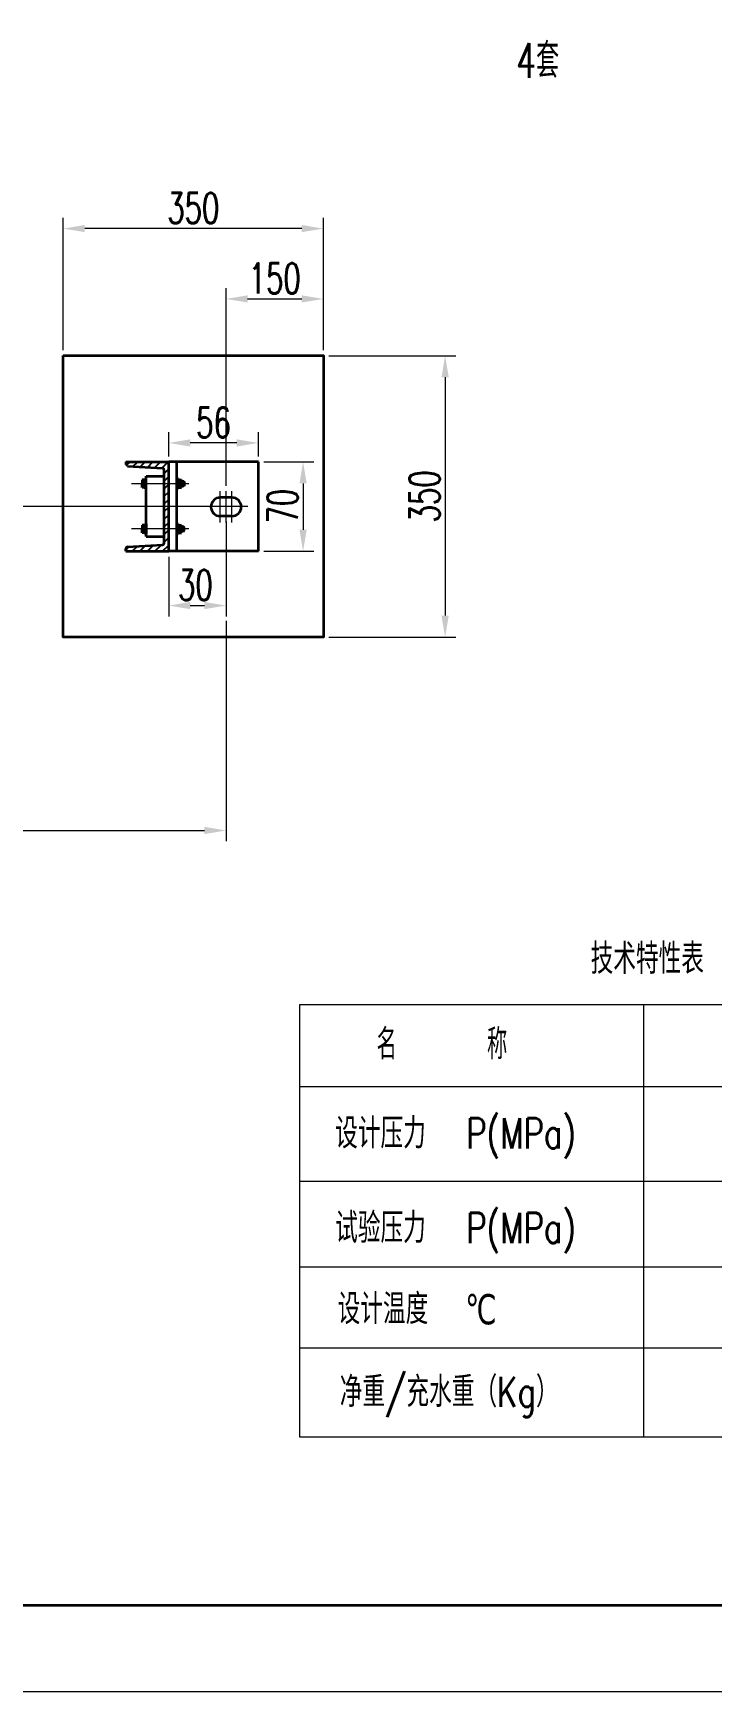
# Model space of a CAD drawing. Header units: millimetres. Extents: x -394 to 6212, y -2458 to 809.
# Drawn here: x 4293.4 to 4371.9, y -2457.9 to -2265.7 of the extents above; entities that cross this region are included whole.
import ezdxf

# ---------------------------------------------------------------- set-up
doc = ezdxf.new("R2010")
doc.units = ezdxf.units.MM
doc.header["$PDSIZE"] = -5
doc.linetypes.add('EB_DASHDOT', pattern=[39, 30, -3, 3, -3])
doc.layers.get('DEFPOINTS').update_dxf_attribs({"lineweight": 18})
for name, color, linetype, lineweight, true_color in [('1', 1, 'Continuous', 18, 0xff0000), ('2', 2, 'Continuous', 18, 0xffff00), ('3尺寸线', 2, 'Continuous', 18, 0xffff00)]:
    doc.layers.add(name, color=color, linetype=linetype, lineweight=lineweight, true_color=true_color)
doc.layers.add('5剖面线层', color=2, linetype='Continuous')
doc.layers.add('LAYER3', color=3, linetype='Continuous')
for name, color, linetype, lineweight in [('LAYER1', 1, 'Continuous', 25), ('LAYER2', 2, 'Continuous', 25), ('粗实线层', 7, 'Continuous', 35)]:
    doc.layers.add(name, color=color, linetype=linetype, lineweight=lineweight)
doc.styles.add('HZ', font='txt.shx', dxfattribs={"width": 0.67, "bigfont": 'hztxt.shx'})
doc.dimstyles.new('STANDARD$0', dxfattribs={"dimtxt": 3.5, "dimasz": 2.5, "dimexe": 1.25, "dimexo": 0.625, "dimtad": 1, "dimdec": 4, "dimdsep": 46, "dimtxsty": 'HZ', "dimcen": 2.5, "dimdle": 5, "dimadec": 0, "dimazin": 0, "dimtfac": 1, "dimtmove": 0, "dimatfit": 3, "dimfxl": 1, "dimtolj": 1, "dimlwd": -1, "dimlwe": -1, "dimarcsym": 0})

# ---------------------------------------------------------------- blocks, each defined once
blk = doc.blocks.new('*D234')
at = {"layer": '3尺寸线', "color": 0}
for p, q in [((4315.69, -2318.17), (4315.69, -2295.28)), ((4326.96, -2295.9), (4326.96, -2295.28)), ((4318.19, -2296.53), (4324.46, -2296.53))]:
    blk.add_line(p, q, dxfattribs=at)
for points in [[(4318.19, -2296.11), (4318.19, -2296.94), (4315.69, -2296.53)], [(4324.46, -2296.11), (4324.46, -2296.94), (4326.96, -2296.53)]]:
    blk.add_solid(points, dxfattribs=at)
at = {"layer": 'DEFPOINTS', "color": 0}
for p in [(4326.96, -2296.53), (4326.96, -2296.53), (4315.69, -2318.8)]:
    blk.add_point(p, dxfattribs=at)
at = {"layer": '3尺寸线', "color": 0, "insert": (4321.33, -2294.15), "char_height": 3.5, "attachment_point": 5, "style": 'HZ'}
blk.add_mtext('\\A1;150', dxfattribs=at)
blk = doc.blocks.new('*D233')
at = {"layer": '3尺寸线', "color": 0}
for p, q in [((4327.59, -2303.1), (4342.31, -2303.1)), ((4341.06, -2305.6), (4341.06, -2333.21)), ((4327.59, -2335.71), (4342.31, -2335.71))]:
    blk.add_line(p, q, dxfattribs=at)
for points in [[(4340.64, -2305.6), (4341.48, -2305.6), (4341.06, -2303.1)], [(4340.64, -2333.21), (4341.48, -2333.21), (4341.06, -2335.71)]]:
    blk.add_solid(points, dxfattribs=at)
at = {"layer": 'DEFPOINTS', "color": 0}
for p in [(4326.96, -2303.1), (4326.96, -2335.71), (4341.06, -2335.71)]:
    blk.add_point(p, dxfattribs=at)
at = {"layer": '3尺寸线', "color": 0, "insert": (4338.68, -2319.4), "char_height": 3.5, "attachment_point": 5, "rotation": 90, "style": 'HZ'}
blk.add_mtext('\\A1;350', dxfattribs=at)
blk = doc.blocks.new('*D232')
at = {"layer": '3尺寸线', "color": 0}
for p, q in [((4296.83, -2302.47), (4296.83, -2287.13)), ((4324.46, -2288.38), (4299.33, -2288.38)), ((4326.96, -2302.47), (4326.96, -2287.13))]:
    blk.add_line(p, q, dxfattribs=at)
for points in [[(4299.33, -2287.96), (4299.33, -2288.79), (4296.83, -2288.38)], [(4324.46, -2287.96), (4324.46, -2288.79), (4326.96, -2288.38)]]:
    blk.add_solid(points, dxfattribs=at)
at = {"layer": 'DEFPOINTS', "color": 0}
for p in [(4296.83, -2288.38), (4296.83, -2303.1), (4326.96, -2303.1)]:
    blk.add_point(p, dxfattribs=at)
at = {"layer": '3尺寸线', "color": 0, "insert": (4311.9, -2286), "char_height": 3.5, "attachment_point": 5, "style": 'HZ'}
blk.add_mtext('\\A1;350', dxfattribs=at)
blk = doc.blocks.new('*D227')
at = {"layer": '3尺寸线', "color": 0}
for p, q in [((4315.69, -2333.81), (4315.69, -2359.35)), ((4214.06, -2336), (4214.06, -2359.35)), ((4216.56, -2358.1), (4313.19, -2358.1))]:
    blk.add_line(p, q, dxfattribs=at)
for points in [[(4216.56, -2357.68), (4216.56, -2358.52), (4214.06, -2358.1)], [(4313.19, -2357.68), (4313.19, -2358.52), (4315.69, -2358.1)]]:
    blk.add_solid(points, dxfattribs=at)
at = {"layer": 'DEFPOINTS', "color": 0}
for p in [(4315.69, -2333.18), (4214.06, -2335.38), (4315.69, -2358.1)]:
    blk.add_point(p, dxfattribs=at)
at = {"layer": '3尺寸线', "color": 0, "insert": (4264.88, -2355.72), "char_height": 3.5, "attachment_point": 5, "style": 'HZ'}
blk.add_mtext('\\A1;919.3', dxfattribs=at)
blk = doc.blocks.new('*D215')
at = {"layer": '3尺寸线', "color": 0}
for p, q in [((4315.69, -2322.32), (4315.69, -2333.3)), ((4309.05, -2326.39), (4309.05, -2333.3)), ((4311.55, -2332.05), (4313.19, -2332.05))]:
    blk.add_line(p, q, dxfattribs=at)
for points in [[(4311.55, -2331.63), (4311.55, -2332.46), (4309.05, -2332.05)], [(4313.19, -2331.63), (4313.19, -2332.46), (4315.69, -2332.05)]]:
    blk.add_solid(points, dxfattribs=at)
at = {"layer": 'DEFPOINTS', "color": 0}
for p in [(4315.69, -2321.69), (4309.05, -2325.76), (4315.69, -2332.05)]:
    blk.add_point(p, dxfattribs=at)
at = {"layer": '3尺寸线', "color": 0, "insert": (4312.14, -2329.67), "char_height": 3.5, "attachment_point": 5, "style": 'HZ'}
blk.add_mtext('\\A1;30', dxfattribs=at)
blk = doc.blocks.new('*D214')
at = {"layer": '3尺寸线', "color": 0}
for p, q in [((4309.05, -2314.77), (4309.05, -2311.96)), ((4316.93, -2313.21), (4311.55, -2313.21)), ((4319.43, -2314.77), (4319.43, -2311.96))]:
    blk.add_line(p, q, dxfattribs=at)
for points in [[(4311.55, -2312.79), (4311.55, -2313.63), (4309.05, -2313.21)], [(4316.93, -2312.79), (4316.93, -2313.63), (4319.43, -2313.21)]]:
    blk.add_solid(points, dxfattribs=at)
at = {"layer": 'DEFPOINTS', "color": 0}
for p in [(4309.05, -2313.21), (4309.05, -2315.4), (4319.43, -2315.4)]:
    blk.add_point(p, dxfattribs=at)
at = {"layer": '3尺寸线', "color": 0, "insert": (4314.24, -2310.84), "char_height": 3.5, "attachment_point": 5, "style": 'HZ'}
blk.add_mtext('\\A1;56', dxfattribs=at)
blk = doc.blocks.new('*D213')
at = {"layer": '3尺寸线', "color": 0}
for p, q in [((4320.05, -2315.4), (4325.86, -2315.4)), ((4324.61, -2317.9), (4324.61, -2323.26)), ((4320.05, -2325.76), (4325.86, -2325.76))]:
    blk.add_line(p, q, dxfattribs=at)
for points in [[(4324.19, -2317.9), (4325.03, -2317.9), (4324.61, -2315.4)], [(4324.19, -2323.26), (4325.03, -2323.26), (4324.61, -2325.76)]]:
    blk.add_solid(points, dxfattribs=at)
at = {"layer": 'DEFPOINTS', "color": 0}
for p in [(4319.43, -2315.4), (4319.43, -2325.76), (4324.61, -2325.76)]:
    blk.add_point(p, dxfattribs=at)
at = {"layer": '3尺寸线', "color": 0, "insert": (4322.24, -2320.54), "char_height": 3.5, "attachment_point": 5, "rotation": 90, "style": 'HZ'}
blk.add_mtext('\\A1;70', dxfattribs=at)

msp = doc.modelspace()

# ---------------------------------------------------------------- hatches: boundary and pattern name
at = {"layer": '5剖面线层', "ltscale": 0.5}
h = msp.add_hatch(dxfattribs=at)
h.set_pattern_fill('ANSI31', color=256, scale=5, style=0)
h.set_pattern_definition([(45, (9002.1339, -1227.6112), (-0.44194174, 0.44194174), [])])
h.paths.add_polyline_path([(4309.04728, -2315.39576), (4304.07064, -2315.39576), (4304.07064, -2315.69805, 0.398050281), (4304.26649, -2315.90509, -0.001165231), (4304.26553, -2315.90503), (4308.33398, -2316.15008, -0.396701052), (4308.52888, -2316.35707), (4308.52888, -2317.92983), (4309.04728, -2317.92983)])
h.paths.add_polyline_path([(4309.04728, -2317.92983), (4308.52888, -2317.92983), (4308.52888, -2320.57976), (4309.04728, -2320.57976)])
h.paths.add_polyline_path([(4309.04728, -2320.57976), (4308.52888, -2320.57976), (4308.52888, -2323.17785), (4309.04728, -2323.17785)])
h.paths.add_polyline_path([(4309.04728, -2323.17785), (4308.52888, -2323.17785), (4308.52888, -2324.80245, -0.396701052), (4308.33398, -2325.00944), (4304.26553, -2325.25449, 0.396701052), (4304.07064, -2325.46147), (4304.07064, -2325.76376), (4309.04728, -2325.76376)])

# ---------------------------------------------------------------- linework, layer by layer
at = {"layer": '1', "linetype": 'ByBlock'}
for p, q in [((4324.22593, -2378.26555), (4400.73804, -2378.26555)), ((4324.22593, -2428.39201), (4324.22593, -2378.26555)), ((4400.73804, -2428.39201), (4324.22593, -2428.39201)), ((4400.73804, -2428.39201), (4324.22593, -2428.39201)), ((4400.73804, -2428.39201), (4324.22593, -2428.39201)), ((4400.73804, -2428.39201), (4324.22593, -2428.39201))]:
    msp.add_line(p, q, dxfattribs=at)
at = {"layer": '2', "linetype": 'ByBlock', "ltscale": 0.5}
for p, q in [((4364.06957, -2428.39201), (4364.06957, -2378.26555)), ((4400.73804, -2387.80779), (4324.22593, -2387.80779)), ((4400.73804, -2398.76181), (4324.22593, -2398.76181)), ((4400.73804, -2408.70698), (4324.22593, -2408.70698)), ((4400.73804, -2418.07119), (4324.22593, -2418.07119))]:
    msp.add_line(p, q, dxfattribs=at)
at = {"layer": '2', "ltscale": 0.5}
msp.add_lwpolyline([(4121.13858, -2037.88314), (4715.13858, -2037.88314), (4715.13858, -2457.88314), (4121.13858, -2457.88314)], close=True, dxfattribs=at)
at = {"layer": '3尺寸线'}
msp.add_line((4318.22051, -2320.57976), (4215.32906, -2320.57976), dxfattribs=at)
at = {"layer": 'LAYER1', "linetype": 'Continuous', "lineweight": 0}
msp.add_arc((4304.278, -2315.69805), 0.20736, 180, 266.5531188, dxfattribs=at)
at = {"layer": 'LAYER2', "linetype": 'EB_DASHDOT', "lineweight": 0}
for p, q in [((4311.37975, -2317.92983), (4304.73239, -2317.92983)), ((4311.37975, -2323.17785), (4304.73239, -2323.17785))]:
    msp.add_line(p, q, dxfattribs=at)
at = {"layer": 'LAYER2', "linetype": 'Continuous', "lineweight": 0}
for p, q in [((4315.01881, -2322.43349), (4315.01881, -2318.79648)), ((4315.69257, -2322.43349), (4315.69257, -2318.79648)), ((4316.36632, -2322.43349), (4316.36632, -2318.79648))]:
    msp.add_line(p, q, dxfattribs=at)
at = {"layer": 'LAYER3', "color": 1, "linetype": 'Continuous', "lineweight": 0}
msp.add_line((4304.07064, -2315.39576), (4309.04728, -2315.39576), dxfattribs=at)
at = {"layer": '粗实线层'}
for p, q in [((4304.07064, -2315.39576), (4304.07064, -2315.69805)), ((4304.07064, -2315.39576), (4309.04728, -2315.39576)), ((4304.26553, -2315.90503), (4308.33398, -2316.15008)), ((4306.45528, -2317.05561), (4308.52888, -2317.05561)), ((4306.45528, -2324.05207), (4306.45528, -2317.05561)), ((4308.52888, -2324.80245), (4308.52888, -2316.35707)), ((4319.42834, -2315.39576), (4309.04728, -2315.39576)), ((4309.04728, -2325.76376), (4309.04728, -2315.39576)), ((4309.99527, -2325.76376), (4309.99527, -2315.39576)), ((4319.42834, -2325.76376), (4319.42834, -2315.39576)), ((4305.97556, -2317.4895), (4305.97556, -2317.64317)), ((4306.35573, -2317.4895), (4305.97556, -2317.4895)), ((4306.22825, -2317.4895), (4305.97556, -2317.4895)), ((4305.97556, -2317.4895), (4305.97556, -2317.64317)), ((4305.97556, -2317.64317), (4305.97556, -2317.92983)), ((4305.97556, -2317.64317), (4305.97556, -2317.92983)), ((4306.35573, -2317.755), (4305.97556, -2317.755)), ((4306.22825, -2317.755), (4305.97556, -2317.755)), ((4305.97556, -2318.21648), (4305.97556, -2317.92983)), ((4306.35573, -2318.10466), (4305.97556, -2318.10466)), ((4305.97556, -2318.37016), (4305.97556, -2318.21648)), ((4306.35573, -2318.37016), (4305.97556, -2318.37016)), ((4306.35573, -2317.34165), (4306.45528, -2317.34165)), ((4306.35573, -2317.34165), (4306.35573, -2318.02444)), ((4306.35573, -2318.51801), (4306.35573, -2317.83522)), ((4306.35573, -2318.51801), (4306.45528, -2318.51801)), ((4306.45528, -2318.51801), (4306.45528, -2317.34165)), ((4310.16191, -2317.34165), (4309.99527, -2317.34165)), ((4309.99527, -2317.69923), (4309.99527, -2317.34165)), ((4309.99527, -2317.69923), (4310.16191, -2317.83522)), ((4309.99527, -2317.82706), (4310.16191, -2317.96304)), ((4309.99527, -2318.51801), (4309.99527, -2317.82706)), ((4310.16191, -2318.51801), (4309.99527, -2318.51801)), ((4310.16191, -2317.34165), (4310.16191, -2318.02444)), ((4310.16191, -2317.4895), (4310.54208, -2317.4895)), ((4310.16191, -2317.755), (4310.54208, -2317.755)), ((4310.16191, -2318.51801), (4310.16191, -2317.83522)), ((4310.16191, -2318.10466), (4310.54208, -2318.10466)), ((4310.16191, -2318.37016), (4310.54208, -2318.37016)), ((4310.28939, -2317.755), (4310.54208, -2317.755)), ((4310.54208, -2317.4895), (4310.54208, -2318.37016)), ((4310.78408, -2317.66033), (4310.54208, -2317.66033)), ((4310.54208, -2317.7011), (4310.82484, -2317.7011)), ((4310.54208, -2318.15855), (4310.82484, -2318.15855)), ((4310.78408, -2318.19932), (4310.54208, -2318.19932)), ((4310.78408, -2317.66033), (4310.82484, -2317.7011)), ((4310.78408, -2317.66033), (4310.78408, -2318.19932)), ((4310.82484, -2318.15855), (4310.78408, -2318.19932)), ((4310.82484, -2317.7011), (4310.82484, -2318.15855)), ((4316.36632, -2319.53671), (4315.01881, -2319.53671)), ((4305.97556, -2322.73752), (4305.97556, -2322.8912)), ((4306.35573, -2322.73752), (4305.97556, -2322.73752)), ((4305.97556, -2322.8912), (4305.97556, -2323.17785)), ((4306.35573, -2323.00302), (4305.97556, -2323.00302)), ((4306.35573, -2322.58967), (4306.45528, -2322.58967)), ((4306.35573, -2322.58967), (4306.35573, -2323.27246)), ((4306.45528, -2322.58967), (4306.45528, -2323.76604)), ((4310.16191, -2322.58967), (4309.99527, -2322.58967)), ((4309.99527, -2322.58967), (4309.99527, -2323.28063)), ((4310.16191, -2322.58967), (4310.16191, -2323.27246)), ((4310.16191, -2322.73752), (4310.54208, -2322.73752)), ((4310.16191, -2323.00302), (4310.54208, -2323.00302)), ((4310.54208, -2323.61819), (4310.54208, -2322.73752)), ((4310.78408, -2322.90836), (4310.54208, -2322.90836)), ((4310.54208, -2322.94913), (4310.82484, -2322.94913)), ((4310.78408, -2323.44735), (4310.78408, -2322.90836)), ((4310.82484, -2322.94913), (4310.78408, -2322.90836)), ((4310.82484, -2323.40658), (4310.82484, -2322.94913)), ((4316.36632, -2321.69326), (4315.01881, -2321.69326)), ((4305.97556, -2323.46451), (4305.97556, -2323.17785)), ((4305.97556, -2323.46451), (4305.97556, -2323.17785)), ((4306.22825, -2323.35269), (4305.97556, -2323.35269)), ((4306.35573, -2323.35269), (4305.97556, -2323.35269)), ((4305.97556, -2323.61819), (4305.97556, -2323.46451)), ((4305.97556, -2323.61819), (4305.97556, -2323.46451)), ((4306.22825, -2323.61819), (4305.97556, -2323.61819)), ((4306.35573, -2323.61819), (4305.97556, -2323.61819)), ((4306.35573, -2323.76604), (4306.35573, -2323.08324)), ((4306.35573, -2323.76604), (4306.45528, -2323.76604)), ((4306.45528, -2324.05207), (4308.52888, -2324.05207)), ((4309.99527, -2323.28063), (4310.16191, -2323.14464)), ((4309.99527, -2323.40845), (4310.16191, -2323.27246)), ((4309.99527, -2323.40845), (4309.99527, -2323.76604)), ((4310.16191, -2323.76604), (4309.99527, -2323.76604)), ((4310.16191, -2323.76604), (4310.16191, -2323.08324)), ((4310.16191, -2323.35269), (4310.54208, -2323.35269)), ((4310.16191, -2323.61819), (4310.54208, -2323.61819)), ((4310.28939, -2323.35269), (4310.54208, -2323.35269)), ((4310.54208, -2323.40658), (4310.82484, -2323.40658)), ((4310.78408, -2323.44735), (4310.54208, -2323.44735)), ((4310.78408, -2323.44735), (4310.82484, -2323.40658)), ((4304.07064, -2325.76376), (4304.07064, -2325.46147)), ((4304.07064, -2325.76376), (4309.04728, -2325.76376)), ((4304.26553, -2325.25449), (4308.33398, -2325.00944)), ((4319.42834, -2325.76376), (4309.04728, -2325.76376))]:
    msp.add_line(p, q, dxfattribs=at)
for points in [[(4705.13858, -2447.88314), (4146.13858, -2447.88314), (4146.13858, -2047.88314), (4705.13858, -2047.88314)], [(4296.83259, -2303.0967), (4326.96307, -2303.0967), (4326.96307, -2335.71184), (4296.83259, -2335.71184)]]:
    msp.add_lwpolyline(points, close=True, dxfattribs=at)
for centre, radius, start, end in [((4308.32152, -2316.35707), 0.20736, 0, 86.5531188), ((4315.01881, -2320.61498), 1.07827, 90, 270), ((4316.36632, -2320.61498), 1.07827, 270, 90), ((4308.32152, -2324.80245), 0.20736, 273.4468812, 360), ((4304.278, -2325.46147), 0.20736, 93.4468812, 180)]:
    msp.add_arc(centre, radius, start, end, dxfattribs=at)

# ---------------------------------------------------------------- texts
at = {"layer": '2', "linetype": 'ByBlock', "ltscale": 0.5, "style": 'HZ', "width": 0.75}
for s, p in [('技术特性表', (4357.91252, -2374.71142)), ('设计压力  P(MPa)', (4328.32628, -2394.93617)), ('试验压力  P(MPa)', (4328.32628, -2405.8902)), ('设计温度', (4328.61581, -2415.28913)), ('℃', (4343.392, -2415.30647)), ('净重/充水重（Kg）', (4328.85675, -2424.88464))]:
    msp.add_text(s, height=3.5, dxfattribs=at).set_placement(p)
at = {"layer": '2', "insert": (4349.29537, -2270.91389), "char_height": 4, "width": 48.6898571, "attachment_point": 7, "style": 'HZ'}
msp.add_mtext('4套', dxfattribs=at)
at = {"layer": '2', "linetype": 'ByBlock', "ltscale": 0.5, "insert": (4333.11833, -2381.10592), "char_height": 3.5, "width": 36.3967815, "attachment_point": 1, "style": 'HZ'}
msp.add_mtext('名     称', dxfattribs=at)

# ---------------------------------------------------------------- dimensions: what is measured, and where the dimension line sits
at = {"layer": '3尺寸线'}
for base, p1, p2, text, picture, middle in [((4296.83259, -2288.37506), (4326.96307, -2303.0967), (4296.83259, -2303.0967), '350', '*D232', (4311.89783, -2286.00006)), ((4326.96307, -2296.52513), (4315.69257, -2318.79648), (4326.96307, -2296.52513), '150', '*D234', (4321.32782, -2294.15013)), ((4309.04728, -2313.21077), (4319.42834, -2315.39576), (4309.04728, -2315.39576), '56', '*D214', (4314.23781, -2310.83577))]:
    dim = msp.add_linear_dim(base=base, p1=p1, p2=p2, text=text, dimstyle='STANDARD$0', dxfattribs=at)
    dim.commit()
    dim.dimension.update_dxf_attribs({"geometry": picture, "text_midpoint": middle})
dim = msp.add_linear_dim(base=(4341.0587, -2335.71184), p1=(4326.96307, -2303.0967), p2=(4326.96307, -2335.71184), angle=90, text='350', dimstyle='STANDARD$0', dxfattribs=at)
dim.commit()
dim.dimension.update_dxf_attribs({"geometry": '*D233', "text_midpoint": (4338.6837, -2319.40427)})
for base, p1, p2, angle, text, picture, middle in [((4324.61063, -2325.76376), (4319.42834, -2315.39576), (4319.42834, -2325.76376), 90, '70', '*D213', (4324.61063, -2320.53858)), ((4315.69257, -2332.04818), (4309.04728, -2325.76376), (4315.69257, -2321.69326), 180, '30', '*D215', (4312.14186, -2332.04818))]:
    dim = msp.add_linear_dim(base=base, p1=p1, p2=p2, angle=angle, text=text, dimstyle='STANDARD$0', dxfattribs=at)
    dim.commit()
    dim.dimension.update_dxf_attribs({"geometry": picture, "text_midpoint": middle, "dimtype": 160})
dim = msp.add_linear_dim(base=(4315.69257, -2358.09866), p1=(4214.06499, -2335.37516), p2=(4315.69257, -2333.18441), text='919.3', dimstyle='STANDARD$0', override={"dimgap": 0.625, "dimtad": 1, "dimjust": 0, "dimdec": 4, "dimlfac": 1, "dimse1": 0, "dimse2": 0, "dimsd1": 0, "dimsd2": 0}, dxfattribs=at)
dim.commit()
dim.dimension.update_dxf_attribs({"geometry": '*D227', "text_midpoint": (4264.87878, -2355.72366)})

doc.saveas('drawing.dxf')
